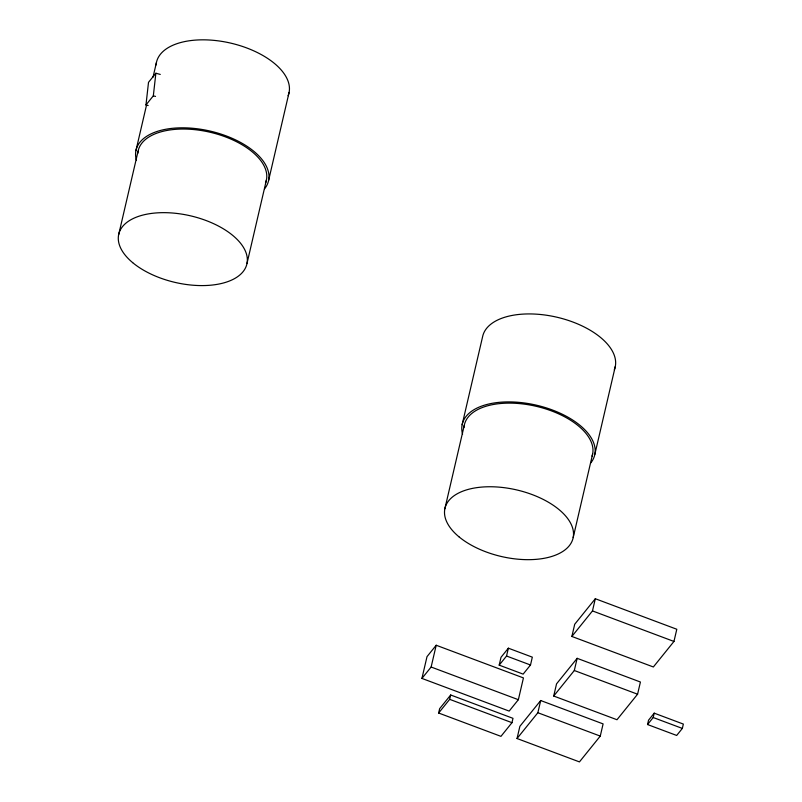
<?xml version="1.0" encoding="UTF-8"?>
<svg xmlns="http://www.w3.org/2000/svg" width="802" height="802" viewBox="0 0 802 802"><rect width="100%" height="100%" fill="white"/><g stroke="black" fill="none" stroke-linecap="round" stroke-linejoin="round"><path stroke-width="1.2" d="M148.169 105.533L145.974 104.932L148.51 82.335L155.869 73.223L160.26 74.426M145.974 104.932L153.332 95.819L155.869 73.223M135.929 150.636L146.586 104.841M153.032 77.132L156.4 62.666M118.646 234.745L138.104 151.127M246.986 263.507L266.444 179.889M268.62 180.38L289.091 92.41M462.122 424.729L482.593 336.75A68 35.328 13.1 0 1 559.144 317.752A68 35.328 13.1 0 1 614.292 369.812M444.839 508.829L464.298 425.21M421.932 678.422L427.005 656.648L436.198 645.249L523.435 677.921L518.363 699.695L509.17 711.093L421.932 678.422L431.135 667.023L436.198 645.249M438.634 713.018L439.646 708.667L450.684 694.993L512.989 718.331L511.977 722.682L500.949 736.356L438.634 713.018L449.671 699.344L450.684 694.993M499.185 665.139L501.009 657.299L508.368 648.186L532.327 657.159L530.503 664.998L523.145 674.121L499.185 665.139L506.543 656.026L508.368 648.186M517.039 738.522L519.876 726.331L540.698 700.527L603.104 723.905L600.267 736.096L579.445 761.9L517.039 738.522L537.861 712.727L540.698 700.527M573.179 537.591L592.638 453.972M594.813 454.463L615.284 366.494M553.711 696.036L556.548 683.845L577.149 658.322L640.417 682.021L637.58 694.211L616.979 719.735L553.711 696.036L574.312 670.512L577.149 658.322M571.876 636.457L574.713 624.257L595.315 598.733L676.798 629.259L673.961 641.45L653.359 666.973L571.876 636.457L592.477 610.923L595.315 598.733M647.535 724.537L648.547 720.176L654.211 713.158L683.354 724.076L682.342 728.427L676.677 735.454L647.535 724.537L653.199 717.519L654.211 713.158M153.332 95.819L155.528 96.42M592.477 610.923L673.961 641.45M574.312 670.512L637.58 694.211M506.543 656.026L530.503 664.998M653.199 717.519L682.342 728.427M431.135 667.023L518.363 699.695M537.861 712.727L600.267 736.096M449.671 699.344L511.977 722.682M462.584 434.193A68 35.328 13.1 0 1 535.435 404.95A68 35.328 13.1 0 1 590.753 462.924M463.997 427.426A65.764 34.165 13.1 0 1 535.205 406.083A65.764 34.165 13.1 0 1 592.066 456.127M156.079 64.952A68 35.328 13.1 0 1 230.796 43.138A68 35.328 13.1 0 1 288.088 95.729M136.38 160.109A68 35.328 13.1 0 1 209.232 130.866A68 35.328 13.1 0 1 264.55 188.841M137.804 153.342A65.764 34.165 13.1 0 1 210.064 132.24A65.764 34.165 13.1 0 1 265.472 183.097M458.874 536.728A65.764 34.165 13.1 0 0 569.25 545.771A65.764 34.165 13.1 0 0 498.914 487.125A65.764 34.165 13.1 0 0 458.874 536.728M132.671 262.645A65.764 34.165 13.1 0 0 243.056 271.688A65.764 34.165 13.1 0 0 172.711 213.031A65.764 34.165 13.1 0 0 132.671 262.645"/></g></svg>
